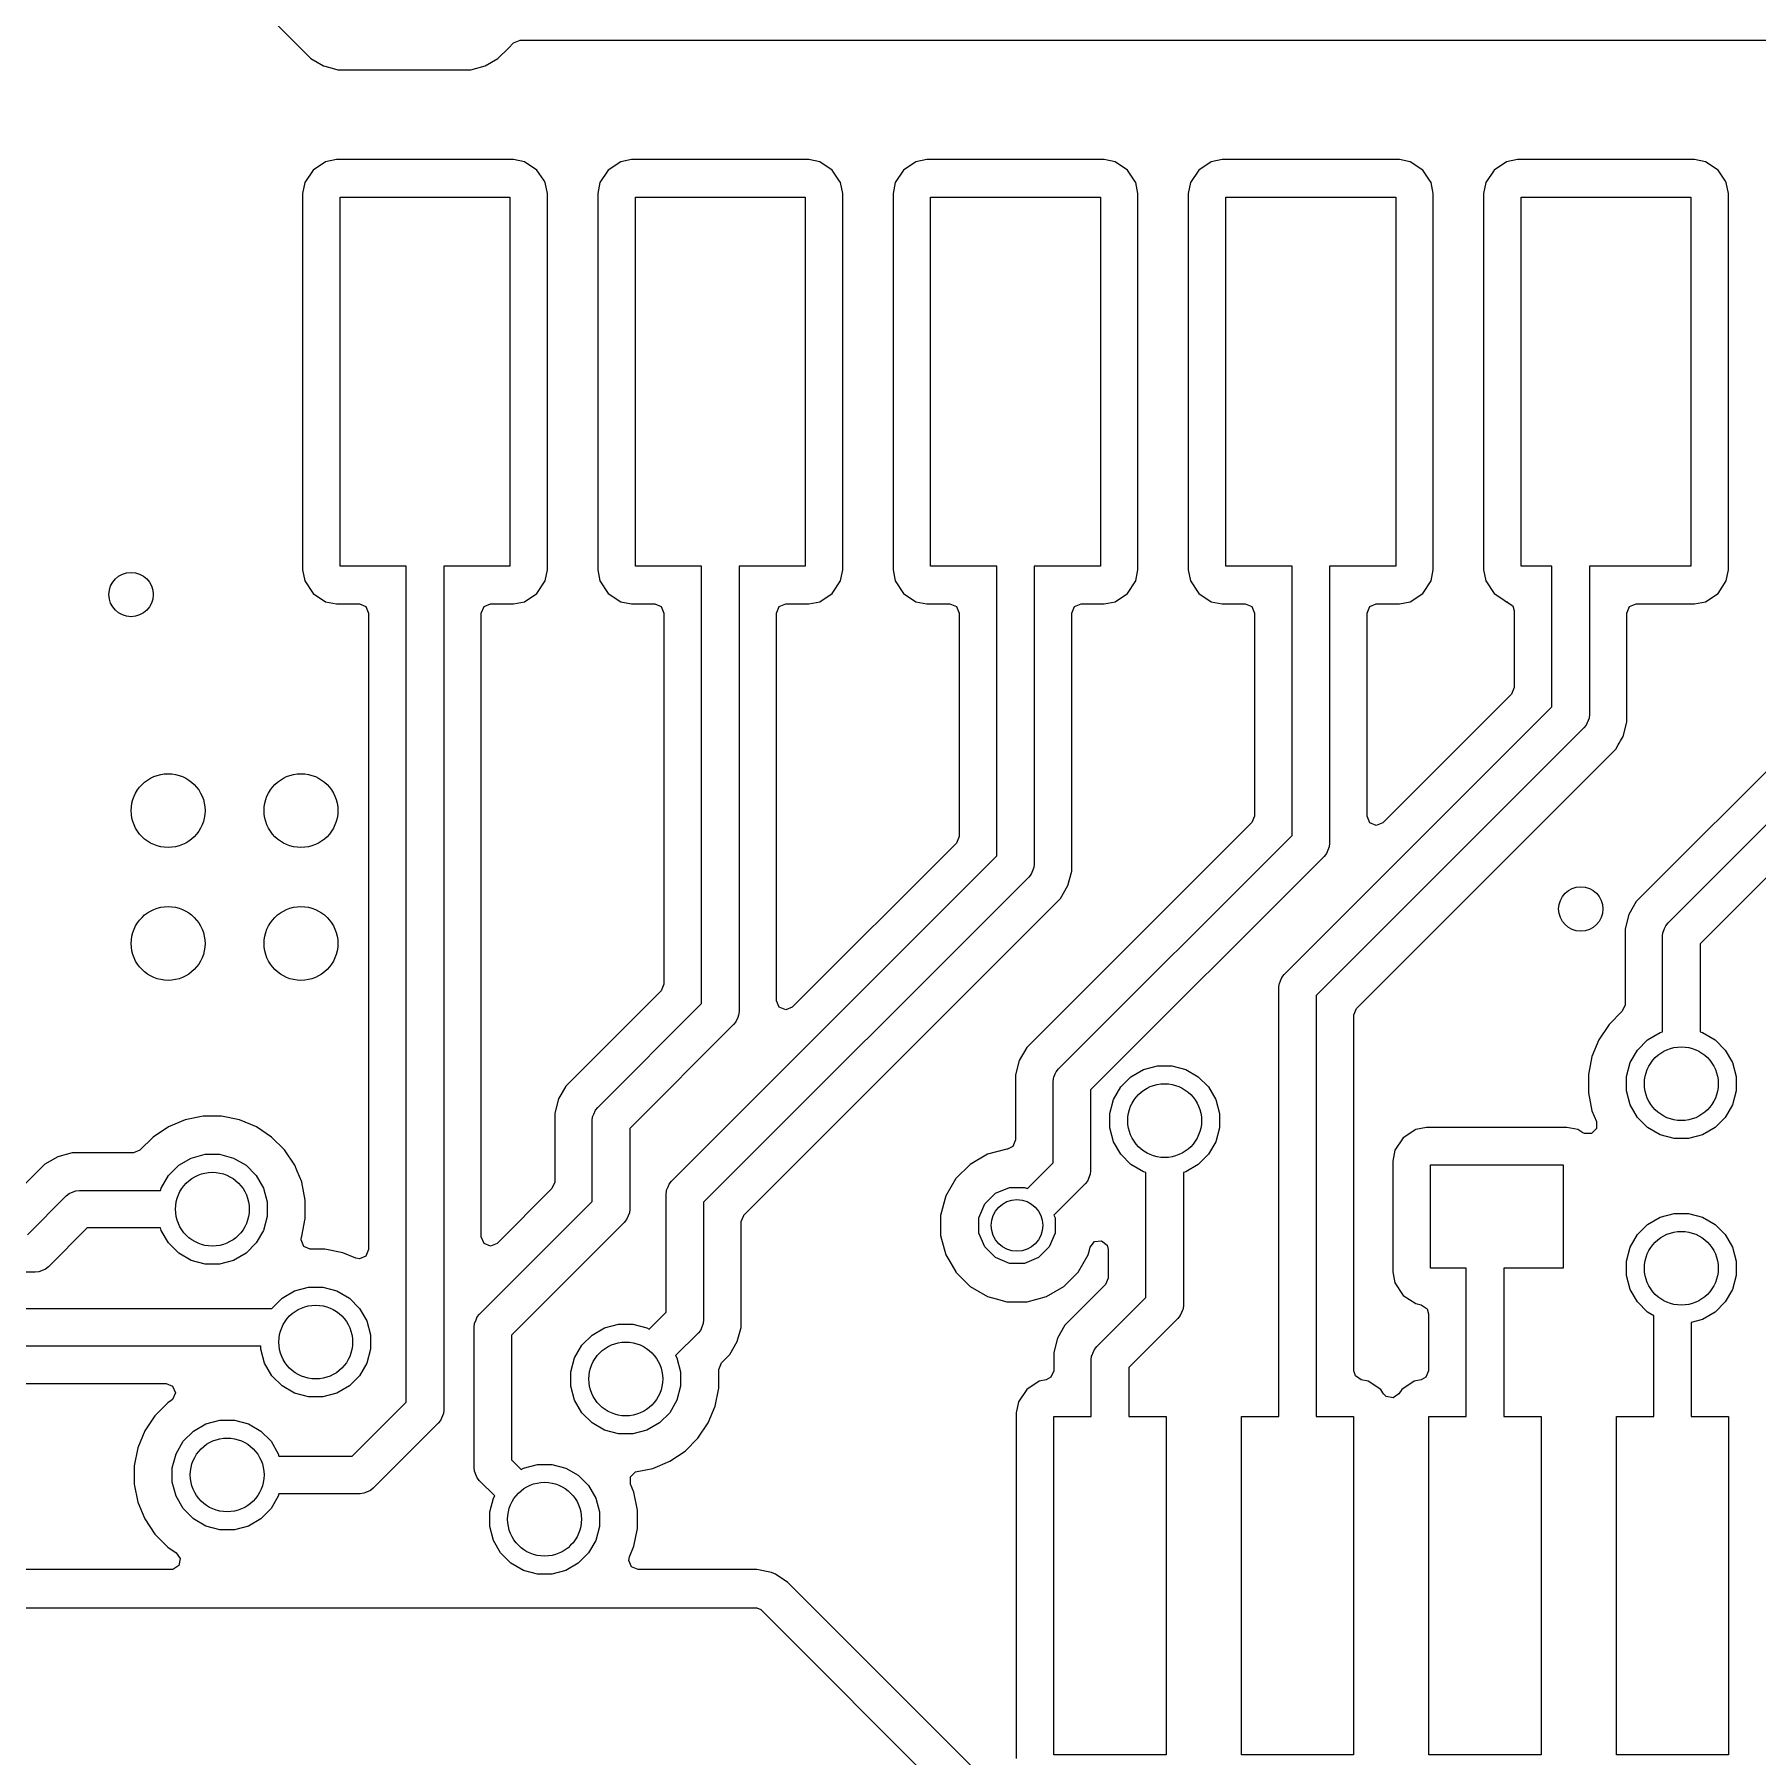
# Model space of a CAD drawing. Extents: x 97 to 200, y -158 to -52.
# Drawn here: x 123.85 to 135.52, y -125.71 to -114.05 of the extents above; entities that cross this region are included whole.
import ezdxf

# ---------------------------------------------------------------- set-up
doc = ezdxf.new("R2010")
doc.units = 0
doc.layers.add('BLACK', color=7, linetype='CONTINUOUS')

msp = doc.modelspace()

# ---------------------------------------------------------------- linework, layer by layer
at = {"layer": 'BLACK', "linetype": 'CONTINUOUS'}
for p, q in [((125.457575, -113.949598), (125.716847, -114.208871)), ((126.985347, -114.208876), (127.056376, -114.137847)), ((127.056376, -114.137847), (127.090817, -114.103406)), ((127.090817, -114.103406), (127.135011, -114.0851)), ((127.135011, -114.0851), (147.501324, -114.0851)), ((125.716847, -114.208871), (125.716851, -114.208874)), ((125.716851, -114.208874), (125.716853, -114.208876)), ((125.716853, -114.208876), (125.803847, -114.259102)), ((125.803847, -114.259102), (125.846626, -114.270564)), ((126.801325, -114.2851), (126.898354, -114.259101)), ((126.898354, -114.259101), (126.985347, -114.208876)), ((125.846626, -114.270564), (125.90087, -114.2851)), ((125.90087, -114.2851), (125.900872, -114.2851)), ((125.900872, -114.2851), (125.900875, -114.285101)), ((125.900875, -114.285101), (125.900877, -114.285101)), ((125.900877, -114.285101), (126.00515, -114.285101)), ((126.00515, -114.285101), (126.005166, -114.2851)), ((126.005166, -114.2851), (126.801324, -114.2851)), ((126.801324, -114.2851), (126.801325, -114.2851)), ((125.816796, -114.908867), (125.732615, -114.965115)), ((125.8168, -114.908865), (125.816796, -114.908867)), ((125.891031, -114.894101), (125.8168, -114.908865)), ((125.891035, -114.8941), (125.891031, -114.894101)), ((127.091167, -114.8941), (125.891035, -114.8941)), ((127.1654, -114.908865), (127.091167, -114.8941)), ((127.165402, -114.908866), (127.1654, -114.908865)), ((127.249584, -114.965115), (127.165402, -114.908866)), ((127.816796, -114.908867), (127.732615, -114.965115)), ((127.8168, -114.908865), (127.816796, -114.908867)), ((127.891031, -114.894101), (127.8168, -114.908865)), ((127.891035, -114.8941), (127.891031, -114.894101)), ((129.091167, -114.8941), (127.891035, -114.8941)), ((129.1654, -114.908865), (129.091167, -114.8941)), ((129.165402, -114.908866), (129.1654, -114.908865)), ((129.249584, -114.965115), (129.165402, -114.908866)), ((129.816796, -114.908867), (129.732615, -114.965115)), ((129.8168, -114.908865), (129.816796, -114.908867)), ((129.891031, -114.894101), (129.8168, -114.908865)), ((129.891035, -114.8941), (129.891031, -114.894101)), ((131.091167, -114.8941), (129.891035, -114.8941)), ((131.1654, -114.908865), (131.091167, -114.8941)), ((131.165402, -114.908866), (131.1654, -114.908865)), ((131.249584, -114.965115), (131.165402, -114.908866)), ((131.816796, -114.908867), (131.732615, -114.965115)), ((131.8168, -114.908865), (131.816796, -114.908867)), ((131.891031, -114.894101), (131.8168, -114.908865)), ((131.891035, -114.8941), (131.891031, -114.894101)), ((133.091167, -114.8941), (131.891035, -114.8941)), ((133.1654, -114.908865), (133.091167, -114.8941)), ((133.165402, -114.908866), (133.1654, -114.908865)), ((133.249584, -114.965115), (133.165402, -114.908866)), ((133.816796, -114.908867), (133.732615, -114.965115)), ((133.8168, -114.908865), (133.816796, -114.908867)), ((133.891031, -114.894101), (133.8168, -114.908865)), ((133.891035, -114.8941), (133.891031, -114.894101)), ((135.091167, -114.8941), (133.891035, -114.8941)), ((135.1654, -114.908865), (135.091167, -114.8941)), ((135.165402, -114.908866), (135.1654, -114.908865)), ((135.249584, -114.965115), (135.165402, -114.908866)), ((125.676365, -115.049299), (125.6616, -115.123532)), ((125.676366, -115.049297), (125.676365, -115.049299)), ((125.732615, -114.965115), (125.676366, -115.049297)), ((127.29501, -115.0331), (127.249584, -114.965115)), ((127.305834, -115.049299), (127.29501, -115.0331)), ((127.320599, -115.123534), (127.305834, -115.049299)), ((127.676365, -115.049299), (127.6616, -115.123532)), ((127.676366, -115.049297), (127.676365, -115.049299)), ((127.732615, -114.965115), (127.676366, -115.049297)), ((129.29501, -115.0331), (129.249584, -114.965115)), ((129.305834, -115.049299), (129.29501, -115.0331)), ((129.320599, -115.123534), (129.305834, -115.049299)), ((129.676365, -115.049299), (129.6616, -115.123532)), ((129.676366, -115.049297), (129.676365, -115.049299)), ((129.732615, -114.965115), (129.676366, -115.049297)), ((131.29501, -115.0331), (131.249584, -114.965115)), ((131.305834, -115.049299), (131.29501, -115.0331)), ((131.320599, -115.123534), (131.305834, -115.049299)), ((131.676365, -115.049299), (131.6616, -115.123532)), ((131.676366, -115.049297), (131.676365, -115.049299)), ((131.732615, -114.965115), (131.676366, -115.049297)), ((133.29501, -115.0331), (133.249584, -114.965115)), ((133.305834, -115.049299), (133.29501, -115.0331)), ((133.320599, -115.123534), (133.305834, -115.049299)), ((133.676365, -115.049299), (133.6616, -115.123532)), ((133.676366, -115.049297), (133.676365, -115.049299)), ((133.732615, -114.965115), (133.676366, -115.049297)), ((135.29501, -115.0331), (135.249584, -114.965115)), ((135.305834, -115.049299), (135.29501, -115.0331)), ((135.320599, -115.123534), (135.305834, -115.049299)), ((125.6616, -115.123532), (125.6616, -117.673664)), ((125.9161, -117.6486), (125.9161, -115.1486)), ((125.9161, -115.1486), (127.0661, -115.1486)), ((127.0661, -115.1486), (127.0661, -117.6486)), ((127.3206, -117.673667), (127.320599, -115.123534)), ((127.6616, -115.123532), (127.6616, -117.673664)), ((127.9161, -117.6486), (127.9161, -115.1486)), ((127.9161, -115.1486), (129.0661, -115.1486)), ((129.0661, -115.1486), (129.0661, -117.6486)), ((129.3206, -117.673667), (129.320599, -115.123534)), ((129.6616, -115.123532), (129.6616, -117.673664)), ((129.9161, -117.6486), (129.9161, -115.1486)), ((129.9161, -115.1486), (131.0661, -115.1486)), ((131.0661, -115.1486), (131.0661, -117.6486)), ((131.3206, -117.673667), (131.320599, -115.123534)), ((131.6616, -115.123532), (131.6616, -117.673664)), ((131.9161, -117.6486), (131.9161, -115.1486)), ((131.9161, -115.1486), (133.0661, -115.1486)), ((133.0661, -115.1486), (133.0661, -117.6486)), ((133.3206, -117.673667), (133.320599, -115.123534)), ((133.6616, -115.123532), (133.6616, -117.673664)), ((133.9161, -117.6486), (133.9161, -115.1486)), ((133.9161, -115.1486), (135.0661, -115.1486)), ((135.0661, -115.1486), (135.0661, -117.6486)), ((135.3206, -117.673667), (135.320599, -115.123534)), ((125.6616, -117.673664), (125.661601, -117.673667)), ((125.661601, -117.673667), (125.676365, -117.747899)), ((125.676365, -117.747899), (125.676367, -117.747903)), ((125.676367, -117.747903), (125.732615, -117.832084)), ((126.3641, -117.6486), (125.9161, -117.6486)), ((126.3641, -123.310994), (126.3641, -117.6486)), ((127.0661, -117.6486), (126.6181, -117.6486)), ((126.6181, -117.6486), (126.6181, -123.3636)), ((127.249584, -117.832084), (127.305834, -117.747901)), ((127.305834, -117.747901), (127.3206, -117.673667)), ((127.6616, -117.673664), (127.661601, -117.673667)), ((127.661601, -117.673667), (127.676365, -117.747899)), ((127.676365, -117.747899), (127.676367, -117.747903)), ((127.676367, -117.747903), (127.732615, -117.832084)), ((128.3641, -117.6486), (127.9161, -117.6486)), ((128.3641, -120.610994), (128.3641, -117.6486)), ((129.0661, -117.6486), (128.6181, -117.6486)), ((128.6181, -117.6486), (128.6181, -120.6636)), ((129.249584, -117.832084), (129.305834, -117.747901)), ((129.305834, -117.747901), (129.3206, -117.673667)), ((129.6616, -117.673664), (129.661601, -117.673667)), ((129.661601, -117.673667), (129.676365, -117.747899)), ((129.676365, -117.747899), (129.676367, -117.747903)), ((129.676367, -117.747903), (129.732615, -117.832084)), ((130.3641, -117.6486), (129.9161, -117.6486)), ((130.3641, -119.610994), (130.3641, -117.6486)), ((131.0661, -117.6486), (130.6181, -117.6486)), ((130.6181, -117.6486), (130.6181, -119.6636)), ((131.249584, -117.832084), (131.305834, -117.747901)), ((131.305834, -117.747901), (131.3206, -117.673667)), ((131.6616, -117.673664), (131.661601, -117.673667)), ((131.661601, -117.673667), (131.676365, -117.747899)), ((131.676365, -117.747899), (131.676367, -117.747903)), ((131.676367, -117.747903), (131.732615, -117.832084)), ((132.3641, -117.6486), (131.9161, -117.6486)), ((132.3641, -119.471451), (132.3641, -117.6486)), ((133.0661, -117.6486), (132.6181, -117.6486)), ((132.6181, -117.6486), (132.6181, -119.524057)), ((133.249584, -117.832084), (133.305834, -117.747901)), ((133.305834, -117.747901), (133.3206, -117.673667)), ((133.6616, -117.673664), (133.661601, -117.673667)), ((133.661601, -117.673667), (133.676365, -117.747899)), ((133.676365, -117.747899), (133.676367, -117.747903)), ((133.676367, -117.747903), (133.732615, -117.832084)), ((134.1241, -117.6486), (133.9161, -117.6486)), ((134.1241, -118.600994), (134.1241, -117.6486)), ((135.0661, -117.6486), (134.3781, -117.6486)), ((134.3781, -117.6486), (134.3781, -118.6536)), ((135.249584, -117.832084), (135.305834, -117.747901)), ((135.305834, -117.747901), (135.3206, -117.673667)), ((125.732615, -117.832084), (125.816797, -117.888333)), ((127.165401, -117.888334), (127.249584, -117.832084)), ((127.732615, -117.832084), (127.816797, -117.888333)), ((129.165401, -117.888334), (129.249584, -117.832084)), ((129.732615, -117.832084), (129.816797, -117.888333)), ((131.165401, -117.888334), (131.249584, -117.832084)), ((131.732615, -117.832084), (131.816797, -117.888333)), ((133.165401, -117.888334), (133.249584, -117.832084)), ((133.732615, -117.832084), (133.784287, -117.86661)), ((133.784287, -117.86661), (133.816799, -117.888334)), ((135.165401, -117.888334), (135.249584, -117.832084)), ((125.816797, -117.888333), (125.816799, -117.888334)), ((125.816799, -117.888334), (125.891033, -117.9031)), ((125.891033, -117.9031), (126.0471, -117.903099)), ((126.0471, -117.903099), (126.091294, -117.921405)), ((126.091294, -117.921405), (126.1096, -117.965599)), ((126.1096, -117.965599), (126.1096, -122.277191)), ((126.8726, -117.965599), (126.890906, -117.921405)), ((126.8726, -122.191689), (126.8726, -117.965599)), ((126.890906, -117.921405), (126.9351, -117.903099)), ((126.9351, -117.903099), (127.091165, -117.903099)), ((127.091165, -117.903099), (127.091166, -117.903099)), ((127.091166, -117.903099), (127.165401, -117.888334)), ((127.816797, -117.888333), (127.816799, -117.888334)), ((127.816799, -117.888334), (127.891033, -117.9031)), ((127.891033, -117.9031), (128.0471, -117.903099)), ((128.0471, -117.903099), (128.091294, -117.921405)), ((128.091294, -117.921405), (128.1096, -117.965599)), ((128.1096, -117.965599), (128.1096, -120.479689)), ((128.8726, -117.965599), (128.890906, -117.921405)), ((128.8726, -120.591688), (128.8726, -117.965599)), ((128.890906, -117.921405), (128.9351, -117.903099)), ((128.9351, -117.903099), (129.091165, -117.903099)), ((129.091165, -117.903099), (129.091166, -117.903099)), ((129.091166, -117.903099), (129.165401, -117.888334)), ((129.816797, -117.888333), (129.816799, -117.888334)), ((129.816799, -117.888334), (129.891033, -117.9031)), ((129.891033, -117.9031), (130.0471, -117.903099)), ((130.0471, -117.903099), (130.091294, -117.921405)), ((130.091294, -117.921405), (130.1096, -117.965599)), ((130.1096, -117.965599), (130.1096, -119.479688)), ((130.8726, -117.965599), (130.890906, -117.921405)), ((130.8726, -119.713825), (130.8726, -117.965599)), ((130.890906, -117.921405), (130.9351, -117.903099)), ((130.9351, -117.903099), (131.091165, -117.903099)), ((131.091165, -117.903099), (131.091166, -117.903099)), ((131.091166, -117.903099), (131.165401, -117.888334)), ((131.816797, -117.888333), (131.816799, -117.888334)), ((131.816799, -117.888334), (131.891033, -117.9031)), ((131.891033, -117.9031), (132.0471, -117.903099)), ((132.0471, -117.903099), (132.091294, -117.921405)), ((132.091294, -117.921405), (132.1096, -117.965599)), ((132.1096, -117.965599), (132.1096, -119.340146)), ((132.8726, -117.965599), (132.890906, -117.921405)), ((132.8726, -119.341689), (132.8726, -117.965599)), ((132.890906, -117.921405), (132.9351, -117.903099)), ((132.9351, -117.903099), (133.091165, -117.903099)), ((133.091165, -117.903099), (133.091166, -117.903099)), ((133.091166, -117.903099), (133.165401, -117.888334)), ((133.816799, -117.888334), (133.819288, -117.888829)), ((133.819288, -117.888829), (133.821398, -117.890238)), ((133.821398, -117.890238), (133.822484, -117.890688)), ((133.822484, -117.890688), (133.822394, -117.890903)), ((133.822394, -117.890903), (133.859063, -117.915399)), ((133.859063, -117.915399), (133.8696, -117.950128)), ((133.8696, -117.950128), (133.8696, -118.469689)), ((134.6326, -117.965599), (134.650906, -117.921405)), ((134.6326, -118.703825), (134.6326, -117.965599)), ((134.650906, -117.921405), (134.6951, -117.903099)), ((134.6951, -117.903099), (135.091165, -117.903099)), ((135.091165, -117.903099), (135.091166, -117.903099)), ((135.091166, -117.903099), (135.165401, -117.888334)), ((133.851294, -118.513883), (132.979294, -119.385883)), ((133.8696, -118.469689), (133.851294, -118.513883)), ((132.311297, -120.413797), (134.1241, -118.600994)), ((134.37566, -118.678376), (134.356697, -118.724157)), ((134.3781, -118.6536), (134.37566, -118.678376)), ((134.340902, -118.743403), (132.5281, -120.556205)), ((134.356696, -118.724158), (134.340902, -118.743403)), ((134.356697, -118.724157), (134.356696, -118.724158)), ((134.588799, -118.831688), (134.606601, -118.800854)), ((134.606601, -118.800854), (134.6326, -118.703825)), ((135.851294, -118.763883), (134.695825, -119.919351)), ((133.674872, -119.769351), (134.556376, -118.887847)), ((134.556376, -118.887847), (134.573617, -118.857984)), ((134.573617, -118.857984), (134.579928, -118.847054)), ((134.579928, -118.847054), (134.588799, -118.831688)), ((134.911297, -120.063797), (136.1241, -118.850994)), ((136.340903, -118.993403), (135.1281, -120.206206)), ((132.091294, -119.38434), (130.566825, -120.908808)), ((132.1096, -119.340146), (132.091294, -119.38434)), ((132.890906, -119.385883), (132.8726, -119.341689)), ((132.9351, -119.404189), (132.890906, -119.385883)), ((132.979294, -119.385883), (132.9351, -119.404189)), ((130.1096, -119.479688), (130.091294, -119.523882)), ((130.782297, -121.053254), (132.3641, -119.471451)), ((128.161297, -121.813797), (130.3641, -119.610994)), ((130.091294, -119.523882), (128.979294, -120.635882)), ((132.580903, -119.613859), (130.9991, -121.195662)), ((132.596697, -119.594615), (132.580903, -119.613859)), ((132.61566, -119.548834), (132.596697, -119.594615)), ((132.6181, -119.524057), (132.61566, -119.548833)), ((132.61566, -119.548833), (132.61566, -119.548834)), ((130.596696, -119.734158), (130.580902, -119.753403)), ((130.596697, -119.734157), (130.596696, -119.734158)), ((130.61566, -119.688376), (130.596697, -119.734157)), ((130.6181, -119.6636), (130.61566, -119.688376)), ((130.846601, -119.810854), (130.8726, -119.713825)), ((130.580902, -119.753403), (128.3781, -121.956205)), ((130.796376, -119.897847), (130.846601, -119.810854)), ((132.800906, -120.643317), (133.674872, -119.769351)), ((128.650905, -122.043316), (130.7202, -119.97402)), ((130.7202, -119.97402), (130.720205, -119.974017)), ((130.720205, -119.974017), (130.725345, -119.968876)), ((130.725345, -119.968876), (130.725347, -119.968876)), ((130.725347, -119.968876), (130.796376, -119.897847)), ((134.695825, -119.919351), (134.645598, -120.006346)), ((134.645598, -120.006348), (134.6196, -120.10337)), ((134.645598, -120.006346), (134.645598, -120.006348)), ((134.887174, -120.103151), (134.895503, -120.083043)), ((134.895503, -120.083043), (134.895504, -120.083042)), ((134.895504, -120.083042), (134.911297, -120.063797)), ((134.6196, -120.10337), (134.6196, -120.618964)), ((134.8741, -120.1536), (134.87654, -120.128824)), ((134.8741, -120.802722), (134.8741, -120.1536)), ((134.87654, -120.128824), (134.87736, -120.126845)), ((134.87736, -120.126845), (134.887174, -120.103151)), ((135.1281, -120.206206), (135.1281, -120.802722)), ((132.28552, -120.457145), (132.295503, -120.433043)), ((132.295503, -120.433043), (132.295504, -120.433042)), ((132.295504, -120.433042), (132.311297, -120.413797)), ((128.091294, -120.523883), (127.445825, -121.169351)), ((128.1096, -120.479689), (128.091294, -120.523883)), ((132.2741, -120.5036), (132.27654, -120.478824)), ((132.2741, -123.4086), (132.2741, -120.5036)), ((132.27654, -120.478824), (132.278473, -120.474158)), ((132.278473, -120.474158), (132.28552, -120.457145)), ((132.5281, -120.556205), (132.5281, -123.4086)), ((127.661297, -121.313797), (128.3641, -120.610994)), ((128.6181, -120.6636), (128.61566, -120.688376)), ((128.890906, -120.635882), (128.8726, -120.591688)), ((128.9351, -120.654188), (128.890906, -120.635882)), ((128.979294, -120.635882), (128.9351, -120.654188)), ((132.7826, -120.687511), (132.800906, -120.643317)), ((134.601294, -120.663158), (134.512136, -120.752315)), ((134.6196, -120.618964), (134.601294, -120.663158)), ((128.580903, -120.753403), (127.8781, -121.456206)), ((128.596696, -120.734158), (128.580903, -120.753403)), ((128.596697, -120.734157), (128.596696, -120.734158)), ((128.609123, -120.704158), (128.596697, -120.734157)), ((128.61566, -120.688377), (128.609123, -120.704158)), ((128.61566, -120.688376), (128.61566, -120.688377)), ((132.7826, -123.098119), (132.7826, -120.687511)), ((134.512134, -120.752317), (134.443245, -120.855417)), ((134.512136, -120.752315), (134.512134, -120.752317)), ((130.566825, -120.908808), (130.516598, -120.995803)), ((134.443244, -120.855419), (134.395793, -120.969974)), ((134.443245, -120.855417), (134.443244, -120.855419)), ((134.703592, -120.925314), (134.772814, -120.856092)), ((134.772814, -120.856092), (134.857594, -120.807145)), ((134.857594, -120.807145), (134.8741, -120.802722)), ((135.1281, -120.802722), (135.144606, -120.807145)), ((135.144606, -120.807145), (135.229386, -120.856092)), ((135.229386, -120.856092), (135.298608, -120.925314)), ((130.516598, -120.995805), (130.4906, -121.092827)), ((130.516598, -120.995803), (130.516598, -120.995805)), ((131.357594, -121.057145), (131.452153, -121.031808)), ((131.452153, -121.031808), (131.550047, -121.031808)), ((131.550047, -121.031808), (131.644606, -121.057145)), ((134.395791, -120.969981), (134.3716, -121.091599)), ((134.395793, -120.969974), (134.395791, -120.969981)), ((134.629308, -121.104653), (134.654645, -121.010094)), ((134.654645, -121.010094), (134.703592, -120.925314)), ((135.298608, -120.925314), (135.347555, -121.010094)), ((135.347555, -121.010094), (135.372892, -121.104653)), ((130.4906, -121.092827), (130.4906, -121.53421)), ((130.7451, -121.143057), (130.74754, -121.118281)), ((130.7451, -121.689994), (130.7451, -121.143057)), ((130.74754, -121.118281), (130.751303, -121.109197)), ((130.751303, -121.109197), (130.760287, -121.087507)), ((130.760287, -121.087507), (130.766503, -121.0725)), ((130.766503, -121.0725), (130.766504, -121.072499)), ((130.766504, -121.072499), (130.782297, -121.053254)), ((131.203592, -121.175314), (131.272814, -121.106092)), ((131.272814, -121.106092), (131.357594, -121.057145)), ((131.644606, -121.057145), (131.729386, -121.106092)), ((131.729386, -121.106092), (131.798608, -121.175314)), ((134.3716, -121.091599), (134.3716, -121.2156)), ((134.629308, -121.202547), (134.629308, -121.104653)), ((135.372892, -121.104653), (135.372892, -121.202547)), ((127.395598, -121.256348), (127.3696, -121.35337)), ((127.445825, -121.169351), (127.395598, -121.256346)), ((127.395598, -121.256346), (127.395598, -121.256348)), ((130.9991, -121.195662), (130.9991, -121.7426)), ((131.129308, -121.354653), (131.154645, -121.260094)), ((131.154645, -121.260094), (131.203592, -121.175314)), ((131.798608, -121.175314), (131.847555, -121.260094)), ((131.847555, -121.260094), (131.872892, -121.354653)), ((134.3716, -121.2156), (134.395791, -121.337218)), ((134.654645, -121.297106), (134.629308, -121.202547)), ((135.372892, -121.202547), (135.347555, -121.297106)), ((124.9891, -121.3741), (124.867481, -121.398291)), ((125.1131, -121.3741), (124.9891, -121.3741)), ((125.234718, -121.398291), (125.1131, -121.3741)), ((127.3696, -121.35337), (127.3696, -121.819689)), ((127.6241, -121.4036), (127.62654, -121.378824)), ((127.62654, -121.378824), (127.62666, -121.378535)), ((127.62666, -121.378535), (127.634395, -121.35986)), ((127.634395, -121.35986), (127.645503, -121.333043)), ((127.645503, -121.333043), (127.645504, -121.333042)), ((127.645504, -121.333042), (127.661297, -121.313797)), ((131.129308, -121.452547), (131.129308, -121.354653)), ((131.872892, -121.354653), (131.872892, -121.452547)), ((134.395791, -121.337218), (134.395793, -121.337226)), ((134.395793, -121.337226), (134.425983, -121.410109)), ((134.703592, -121.381886), (134.654645, -121.297106)), ((134.772814, -121.451108), (134.703592, -121.381886)), ((135.298608, -121.381886), (135.229386, -121.451108)), ((135.347555, -121.297106), (135.298608, -121.381886)), ((124.752917, -121.445745), (124.649817, -121.514634)), ((124.752919, -121.445744), (124.752917, -121.445745)), ((124.867474, -121.398293), (124.752919, -121.445744)), ((124.867481, -121.398291), (124.867474, -121.398293)), ((125.234725, -121.398293), (125.234718, -121.398291)), ((125.34928, -121.445744), (125.234725, -121.398293)), ((125.349282, -121.445745), (125.34928, -121.445744)), ((125.452382, -121.514634), (125.349282, -121.445745)), ((127.6241, -121.950994), (127.6241, -121.4036)), ((127.8781, -121.456206), (127.8781, -122.0036)), ((131.154645, -121.547106), (131.129308, -121.452547)), ((131.872892, -121.452547), (131.847555, -121.547106)), ((133.201796, -121.463867), (133.117615, -121.520115)), ((133.2018, -121.463865), (133.201796, -121.463867)), ((133.276031, -121.449101), (133.2018, -121.463865)), ((133.276035, -121.4491), (133.276031, -121.449101)), ((134.226167, -121.4491), (133.276035, -121.4491)), ((134.3004, -121.463865), (134.226167, -121.4491)), ((134.300402, -121.463866), (134.3004, -121.463865)), ((134.333518, -121.485994), (134.300402, -121.463866)), ((134.344324, -121.49177), (134.333518, -121.485994)), ((134.392159, -121.491769), (134.344324, -121.49177)), ((134.425984, -121.457944), (134.392159, -121.491769)), ((134.425983, -121.410109), (134.425984, -121.457944)), ((134.857594, -121.500055), (134.772814, -121.451108)), ((135.229386, -121.451108), (135.144606, -121.500055)), ((124.560658, -121.603794), (124.516464, -121.6221)), ((124.649815, -121.514636), (124.560658, -121.603794)), ((124.649817, -121.514634), (124.649815, -121.514636)), ((125.452383, -121.514635), (125.452382, -121.514634)), ((125.540065, -121.602317), (125.452383, -121.514635)), ((125.608956, -121.70542), (125.540065, -121.602317)), ((130.433037, -121.596599), (130.301548, -121.631832)), ((130.436259, -121.596175), (130.433037, -121.596599)), ((130.472294, -121.578404), (130.436259, -121.596175)), ((130.4906, -121.53421), (130.472294, -121.578404)), ((131.203592, -121.631886), (131.154645, -121.547106)), ((131.847555, -121.547106), (131.798608, -121.631886)), ((133.061365, -121.604299), (133.0466, -121.678532)), ((133.061366, -121.604297), (133.061365, -121.604299)), ((133.117615, -121.520115), (133.061366, -121.604297)), ((134.952153, -121.525392), (134.857594, -121.500055)), ((135.050047, -121.525392), (134.952153, -121.525392)), ((135.144606, -121.500055), (135.050047, -121.525392)), ((123.916852, -121.698324), (123.711383, -121.903794)), ((123.951131, -121.678534), (123.916852, -121.698324)), ((124.003846, -121.648098), (123.951131, -121.678534)), ((124.003848, -121.648098), (124.003846, -121.648098)), ((124.10087, -121.6221), (124.003848, -121.648098)), ((124.516464, -121.6221), (124.10087, -121.6221)), ((124.753592, -121.775314), (124.822814, -121.706092)), ((124.822814, -121.706092), (124.907594, -121.657145)), ((124.907594, -121.657145), (125.002153, -121.631808)), ((125.002153, -121.631808), (125.100047, -121.631808)), ((125.100047, -121.631808), (125.194606, -121.657145)), ((125.194606, -121.657145), (125.279386, -121.706092)), ((125.279386, -121.706092), (125.348608, -121.775314)), ((125.625627, -121.745668), (125.608956, -121.70542)), ((130.183649, -121.699901), (130.087401, -121.796149)), ((130.183653, -121.699898), (130.183649, -121.699901)), ((130.301546, -121.631832), (130.183653, -121.699898)), ((130.301548, -121.631832), (130.301546, -121.631832)), ((130.571147, -121.863946), (130.7451, -121.689994)), ((131.272814, -121.701108), (131.203592, -121.631886)), ((131.357594, -121.750055), (131.272814, -121.701108)), ((131.729386, -121.701108), (131.644606, -121.750055)), ((131.798608, -121.631886), (131.729386, -121.701108)), ((133.0466, -121.678532), (133.0466, -122.428664)), ((133.3011, -122.4036), (133.3011, -121.7036)), ((133.3011, -121.7036), (134.2011, -121.7036)), ((134.2011, -121.7036), (134.2011, -122.4036)), ((124.704645, -121.860094), (124.753592, -121.775314)), ((125.348608, -121.775314), (125.397555, -121.860094)), ((125.65589, -121.81873), (125.625627, -121.745668)), ((125.656409, -121.819982), (125.65589, -121.81873)), ((125.6806, -121.9416), (125.656409, -121.819982)), ((127.3696, -121.819689), (127.351294, -121.863883)), ((128.137237, -121.853), (128.145503, -121.833043)), ((128.145503, -121.833043), (128.145504, -121.833042)), ((128.145504, -121.833042), (128.161297, -121.813797)), ((130.087398, -121.796153), (130.019332, -121.914046)), ((130.087401, -121.796149), (130.087398, -121.796153)), ((130.961902, -121.832403), (130.750753, -122.043552)), ((130.977696, -121.813158), (130.961902, -121.832403)), ((130.977697, -121.813157), (130.977696, -121.813158)), ((130.99666, -121.767376), (130.977697, -121.813157)), ((130.9991, -121.7426), (130.99666, -121.767376)), ((131.3741, -121.754477), (131.357594, -121.750055)), ((131.3741, -122.600994), (131.3741, -121.754477)), ((131.644606, -121.750055), (131.6281, -121.754477)), ((131.6281, -121.754477), (131.6281, -122.6536)), ((123.798494, -122.1766), (124.061297, -121.913797)), ((124.061297, -121.913797), (124.080542, -121.898004)), ((124.080542, -121.898004), (124.080543, -121.898003)), ((124.080543, -121.898003), (124.10736, -121.886895)), ((124.10736, -121.886895), (124.126323, -121.87904)), ((124.126323, -121.87904), (124.126324, -121.87904)), ((124.126324, -121.87904), (124.1511, -121.8766)), ((124.1511, -121.8766), (124.700222, -121.8766)), ((124.700222, -121.8766), (124.704645, -121.860094)), ((125.397555, -121.860094), (125.422892, -121.954653)), ((125.422892, -121.954653), (125.422892, -122.052547)), ((125.6806, -122.0656), (125.6806, -121.9416)), ((126.861297, -122.713797), (127.6241, -121.950994)), ((127.351294, -121.863883), (126.979294, -122.235883)), ((128.1241, -121.9036), (128.12654, -121.878824)), ((128.1241, -122.700994), (128.1241, -121.9036)), ((128.12654, -121.878824), (128.127962, -121.875392)), ((128.127962, -121.875392), (128.137237, -121.853)), ((128.3781, -121.956205), (128.3781, -122.7536)), ((130.019332, -121.914048), (129.9841, -122.045531)), ((130.019332, -121.914046), (130.019332, -121.914048)), ((130.282839, -121.967763), (130.355263, -121.895339)), ((130.355263, -121.895339), (130.449889, -121.856144)), ((130.449889, -121.856144), (130.552311, -121.856144)), ((130.552311, -121.856144), (130.571147, -121.863946)), ((125.422892, -122.052547), (125.397555, -122.147106)), ((125.656409, -122.187218), (125.6806, -122.0656)), ((127.856697, -122.074158), (127.840903, -122.093402)), ((127.87566, -122.028377), (127.856697, -122.074158)), ((127.8781, -122.0036), (127.87566, -122.028376)), ((127.87566, -122.028376), (127.87566, -122.028377)), ((128.6326, -122.087509), (128.649988, -122.045531)), ((128.649988, -122.045531), (128.650905, -122.043316)), ((129.9841, -122.045531), (129.9841, -122.181668)), ((130.243644, -122.062389), (130.282839, -121.967763)), ((130.243644, -122.164811), (130.243644, -122.062389)), ((130.750753, -122.043552), (130.758556, -122.062389)), ((130.758556, -122.062389), (130.758556, -122.164811)), ((134.772814, -122.106092), (134.857594, -122.057145)), ((134.857594, -122.057145), (134.952153, -122.031808)), ((134.952153, -122.031808), (135.050047, -122.031808)), ((135.050047, -122.031808), (135.144606, -122.057145)), ((135.144606, -122.057145), (135.229386, -122.106092)), ((124.203706, -122.1306), (123.940903, -122.393403)), ((124.700222, -122.1306), (124.203706, -122.1306)), ((124.704645, -122.147106), (124.700222, -122.1306)), ((124.753592, -122.231886), (124.704645, -122.147106)), ((125.397555, -122.147106), (125.348608, -122.231886)), ((125.651459, -122.2116), (125.655713, -122.190209)), ((125.655519, -122.190151), (125.656116, -122.188181)), ((125.655713, -122.190209), (125.655519, -122.190151)), ((125.656116, -122.188181), (125.656215, -122.187687)), ((125.656215, -122.187687), (125.656408, -122.18722)), ((125.656408, -122.18722), (125.656409, -122.187218)), ((126.890906, -122.235883), (126.8726, -122.191689)), ((127.840903, -122.093402), (127.0781, -122.856205)), ((128.6326, -122.803825), (128.6326, -122.087509)), ((129.9841, -122.181668), (130.019332, -122.313151)), ((130.282839, -122.259437), (130.243644, -122.164811)), ((130.758556, -122.164811), (130.719361, -122.259437)), ((134.654645, -122.260094), (134.703592, -122.175314)), ((134.703592, -122.175314), (134.772814, -122.106092)), ((135.229386, -122.106092), (135.298608, -122.175314)), ((135.298608, -122.175314), (135.347555, -122.260094)), ((124.822814, -122.301108), (124.753592, -122.231886)), ((124.907594, -122.350055), (124.822814, -122.301108)), ((125.279386, -122.301108), (125.194606, -122.350055)), ((125.348608, -122.231886), (125.279386, -122.301108)), ((125.669765, -122.255794), (125.651459, -122.2116)), ((125.713959, -122.2741), (125.669765, -122.255794)), ((125.8131, -122.2741), (125.713959, -122.2741)), ((125.934718, -122.298291), (125.8131, -122.2741)), ((125.934726, -122.298293), (125.934718, -122.298291)), ((126.023182, -122.334933), (125.934726, -122.298293)), ((126.1096, -122.277191), (126.091294, -122.321385)), ((126.9351, -122.254189), (126.890906, -122.235883)), ((126.979294, -122.235883), (126.9351, -122.254189)), ((130.019332, -122.313151), (130.019332, -122.313153)), ((130.019332, -122.313153), (130.045282, -122.358099)), ((130.355263, -122.331861), (130.282839, -122.259437)), ((130.719361, -122.259437), (130.646937, -122.331861)), ((130.914803, -122.431045), (130.982867, -122.313154)), ((130.982867, -122.313154), (130.991236, -122.281921)), ((130.991236, -122.281921), (130.99673, -122.261418)), ((130.99673, -122.261418), (131.02585, -122.223467)), ((131.02585, -122.223467), (131.073276, -122.217224)), ((131.073276, -122.217224), (131.111227, -122.246344)), ((131.111227, -122.246344), (131.1196, -122.277594)), ((131.1196, -122.277594), (131.1196, -122.469689)), ((134.629308, -122.354653), (134.654645, -122.260094)), ((135.347555, -122.260094), (135.372892, -122.354653)), ((123.8511, -122.4306), (122.4511, -122.4306)), ((123.875876, -122.42816), (123.8511, -122.4306)), ((123.875877, -122.42816), (123.875876, -122.42816)), ((123.905747, -122.415787), (123.875877, -122.42816)), ((123.921657, -122.409197), (123.905747, -122.415787)), ((123.921658, -122.409196), (123.921657, -122.409197)), ((123.940903, -122.393403), (123.921658, -122.409196)), ((125.002153, -122.375392), (124.907594, -122.350055)), ((125.100047, -122.375392), (125.002153, -122.375392)), ((125.194606, -122.350055), (125.100047, -122.375392)), ((126.0471, -122.339691), (126.023182, -122.334933)), ((126.091294, -122.321385), (126.0471, -122.339691)), ((130.045282, -122.358099), (130.086023, -122.428666)), ((130.086023, -122.428666), (130.087398, -122.431046)), ((130.087398, -122.431046), (130.087401, -122.43105)), ((130.087401, -122.43105), (130.183649, -122.527298)), ((130.449889, -122.371056), (130.355263, -122.331861)), ((130.552311, -122.371056), (130.449889, -122.371056)), ((130.646937, -122.331861), (130.552311, -122.371056)), ((130.818545, -122.527303), (130.914803, -122.431045)), ((133.0466, -122.428664), (133.046601, -122.428668)), ((133.046601, -122.428668), (133.061365, -122.502899)), ((133.5441, -122.4036), (133.3011, -122.4036)), ((133.5441, -123.4086), (133.5441, -122.4036)), ((134.2011, -122.4036), (133.7981, -122.4036)), ((133.7981, -122.4036), (133.7981, -123.4086)), ((134.629308, -122.452547), (134.629308, -122.354653)), ((135.372892, -122.354653), (135.372892, -122.452547)), ((125.607594, -122.557145), (125.702153, -122.531808)), ((125.702153, -122.531808), (125.800047, -122.531808)), ((125.800047, -122.531808), (125.894606, -122.557145)), ((130.183649, -122.527298), (130.183653, -122.527301)), ((130.183653, -122.527301), (130.183655, -122.527303)), ((130.183655, -122.527303), (130.301546, -122.595367)), ((130.700654, -122.595367), (130.818545, -122.527303)), ((131.101294, -122.513883), (130.825825, -122.789351)), ((131.1196, -122.469689), (131.101294, -122.513883)), ((133.061365, -122.502899), (133.061367, -122.502903)), ((133.061367, -122.502903), (133.117615, -122.587084)), ((134.654645, -122.547106), (134.629308, -122.452547)), ((134.703592, -122.631886), (134.654645, -122.547106)), ((135.347555, -122.547106), (135.298608, -122.631886)), ((135.372892, -122.452547), (135.347555, -122.547106)), ((125.453592, -122.675314), (125.522814, -122.606092)), ((125.522814, -122.606092), (125.607594, -122.557145)), ((125.894606, -122.557145), (125.979386, -122.606092)), ((125.979386, -122.606092), (126.048608, -122.675314)), ((130.301546, -122.595367), (130.35909, -122.610786)), ((130.35909, -122.610786), (130.433031, -122.630599)), ((130.433031, -122.630599), (130.433033, -122.630599)), ((130.433033, -122.630599), (130.433036, -122.6306)), ((130.433036, -122.6306), (130.433038, -122.6306)), ((130.433038, -122.6306), (130.569162, -122.6306)), ((130.569162, -122.6306), (130.569164, -122.6306)), ((130.569164, -122.6306), (130.700654, -122.595367)), ((131.041297, -122.933797), (131.3741, -122.600994)), ((131.6281, -122.6536), (131.62566, -122.678376)), ((133.117615, -122.587084), (133.201797, -122.643333)), ((133.201797, -122.643333), (133.201799, -122.643334)), ((133.201799, -122.643334), (133.239293, -122.650792)), ((133.239293, -122.650792), (133.279066, -122.677366)), ((134.772814, -122.701108), (134.703592, -122.631886)), ((135.298608, -122.631886), (135.229386, -122.701108)), ((122.303705, -122.6766), (125.45285, -122.6766)), ((125.45285, -122.6766), (125.453592, -122.675314)), ((126.048608, -122.675314), (126.097555, -122.760094)), ((126.097555, -122.760094), (126.122892, -122.854653)), ((126.8241, -122.8036), (126.82654, -122.778824)), ((126.82654, -122.778824), (126.826726, -122.778376)), ((126.826726, -122.778376), (126.83749, -122.752389)), ((126.83749, -122.752389), (126.845503, -122.733043)), ((126.845503, -122.733043), (126.845504, -122.733042)), ((126.845504, -122.733042), (126.861297, -122.713797)), ((127.707594, -122.807145), (127.802153, -122.781808)), ((127.802153, -122.781808), (127.900047, -122.781808)), ((127.900047, -122.781808), (127.994606, -122.807145)), ((128.009405, -122.815689), (128.1241, -122.700994)), ((128.37566, -122.778376), (128.356697, -122.824157)), ((128.3781, -122.7536), (128.37566, -122.778376)), ((131.590903, -122.743403), (131.2581, -123.076206)), ((131.606696, -122.724158), (131.590903, -122.743403)), ((131.606697, -122.724157), (131.606696, -122.724158)), ((131.623578, -122.683403), (131.606697, -122.724157)), ((131.62566, -122.678377), (131.623578, -122.683403)), ((131.62566, -122.678376), (131.62566, -122.678377)), ((133.279066, -122.677366), (133.2896, -122.71209)), ((133.2896, -122.71209), (133.2896, -123.09812)), ((134.8141, -122.724944), (134.772814, -122.701108)), ((134.8141, -123.4086), (134.8141, -122.724944)), ((135.144606, -122.750055), (135.0681, -122.770554)), ((135.0681, -122.770554), (135.0681, -123.4086)), ((135.229386, -122.701108), (135.144606, -122.750055)), ((126.122892, -122.854653), (126.122892, -122.952547)), ((126.8241, -123.7536), (126.8241, -122.8036)), ((127.0781, -122.856205), (127.0781, -123.700994)), ((127.553592, -122.925314), (127.622814, -122.856092)), ((127.622814, -122.856092), (127.707594, -122.807145)), ((127.994606, -122.807145), (128.009405, -122.815689)), ((128.340902, -122.843403), (128.18901, -122.995294)), ((128.356696, -122.824158), (128.340902, -122.843403)), ((128.356697, -122.824157), (128.356696, -122.824158)), ((128.606601, -122.900854), (128.6326, -122.803825)), ((130.775598, -122.876348), (130.7496, -122.97337)), ((130.825825, -122.789351), (130.775598, -122.876346)), ((130.775598, -122.876346), (130.775598, -122.876348)), ((125.379308, -122.9306), (122.2511, -122.9306)), ((125.379308, -122.952547), (125.379308, -122.9306)), ((125.404645, -123.047106), (125.379308, -122.952547)), ((126.122892, -122.952547), (126.097555, -123.047106)), ((127.479308, -123.104653), (127.504645, -123.010094)), ((127.504645, -123.010094), (127.553592, -122.925314)), ((128.18901, -122.995294), (128.197555, -123.010094)), ((128.197555, -123.010094), (128.222892, -123.104653)), ((128.524948, -123.019275), (128.556376, -122.987847)), ((128.556376, -122.987847), (128.606601, -122.900854)), ((130.7496, -122.97337), (130.7496, -123.09812)), ((131.0041, -123.0236), (131.00654, -122.998824)), ((131.00654, -122.998824), (131.009219, -122.992357)), ((131.009219, -122.992357), (131.017083, -122.97337)), ((131.017083, -122.97337), (131.025503, -122.953043)), ((131.025503, -122.953043), (131.025504, -122.953042)), ((131.025504, -122.953042), (131.041297, -122.933797)), ((125.453592, -123.131886), (125.404645, -123.047106)), ((125.522814, -123.201108), (125.453592, -123.131886)), ((126.048608, -123.131886), (125.979386, -123.201108)), ((126.097555, -123.047106), (126.048608, -123.131886)), ((127.479308, -123.202547), (127.479308, -123.104653)), ((128.222892, -123.104653), (128.222892, -123.202547)), ((128.4806, -123.089511), (128.498906, -123.045317)), ((128.4806, -123.0916), (128.4806, -123.089511)), ((128.4806, -123.2156), (128.4806, -123.0916)), ((128.498906, -123.045317), (128.524948, -123.019275)), ((130.7496, -123.09812), (130.731294, -123.142314)), ((131.0041, -123.4086), (131.0041, -123.0236)), ((131.2581, -123.076206), (131.2581, -123.4086)), ((132.793133, -123.132841), (132.7826, -123.098119)), ((132.832906, -123.159418), (132.793133, -123.132841)), ((133.2896, -123.09812), (133.271294, -123.142314)), ((122.200875, -123.1851), (124.737645, -123.1851)), ((124.737645, -123.1851), (124.781839, -123.203406)), ((124.781839, -123.203406), (124.800145, -123.2476)), ((124.800145, -123.2476), (124.781839, -123.291794)), ((125.607594, -123.250055), (125.522814, -123.201108)), ((125.979386, -123.201108), (125.894606, -123.250055)), ((127.504645, -123.297106), (127.479308, -123.202547)), ((128.222892, -123.202547), (128.197555, -123.297106)), ((128.456409, -123.337218), (128.4806, -123.2156)), ((130.567615, -123.225115), (130.511366, -123.309297)), ((130.651796, -123.168867), (130.567615, -123.225115)), ((130.6518, -123.168865), (130.651796, -123.168867)), ((130.699293, -123.159419), (130.6518, -123.168865)), ((130.731294, -123.142314), (130.699293, -123.159419)), ((132.880401, -123.168866), (132.832906, -123.159418)), ((132.964583, -123.225114), (132.880401, -123.168866)), ((132.964584, -123.225116), (132.964583, -123.225114)), ((132.979607, -123.2476), (132.964584, -123.225116)), ((132.984133, -123.254373), (132.979607, -123.2476)), ((133.107616, -123.225114), (133.088067, -123.254373)), ((133.191796, -123.168867), (133.107616, -123.225114)), ((133.1918, -123.168865), (133.191796, -123.168867)), ((133.239293, -123.159419), (133.1918, -123.168865)), ((133.271294, -123.142314), (133.239293, -123.159419)), ((124.749817, -123.314634), (124.662134, -123.402317)), ((124.772368, -123.299567), (124.749817, -123.314634)), ((124.781839, -123.291794), (124.772368, -123.299567)), ((125.702153, -123.275392), (125.607594, -123.250055)), ((125.800047, -123.275392), (125.702153, -123.275392)), ((125.894606, -123.250055), (125.800047, -123.275392)), ((125.998494, -123.6766), (126.3641, -123.310994)), ((126.6181, -123.3636), (126.61566, -123.388376)), ((127.553592, -123.381886), (127.504645, -123.297106)), ((128.197555, -123.297106), (128.148608, -123.381886)), ((128.408956, -123.45178), (128.456409, -123.337218)), ((130.511365, -123.309299), (130.4966, -123.383532)), ((130.511366, -123.309297), (130.511365, -123.309299)), ((133.001376, -123.271616), (132.984133, -123.254373)), ((133.048293, -123.280948), (133.001376, -123.271616)), ((133.088067, -123.254373), (133.048293, -123.280948)), ((124.662134, -123.402317), (124.593245, -123.505417)), ((124.922814, -123.506092), (125.007594, -123.457145)), ((125.007594, -123.457145), (125.102153, -123.431808)), ((125.102153, -123.431808), (125.200047, -123.431808)), ((125.200047, -123.431808), (125.294606, -123.457145)), ((125.294606, -123.457145), (125.379386, -123.506092)), ((126.580903, -123.453403), (126.140903, -123.893403)), ((126.596697, -123.434158), (126.580903, -123.453403)), ((126.61566, -123.388377), (126.596697, -123.434158)), ((126.61566, -123.388376), (126.61566, -123.388377)), ((127.622814, -123.451108), (127.553592, -123.381886)), ((127.707594, -123.500055), (127.622814, -123.451108)), ((128.079386, -123.451108), (127.994606, -123.500055)), ((128.148608, -123.381886), (128.079386, -123.451108)), ((128.340065, -123.554883), (128.408956, -123.45178)), ((130.4966, -123.383532), (130.4966, -125.723664)), ((130.7511, -125.6986), (130.7511, -123.4086)), ((130.7511, -123.4086), (131.0041, -123.4086)), ((131.2581, -123.4086), (131.5111, -123.4086)), ((131.5111, -123.4086), (131.5111, -125.6986)), ((132.0211, -125.6986), (132.0211, -123.4086)), ((132.0211, -123.4086), (132.2741, -123.4086)), ((132.5281, -123.4086), (132.7811, -123.4086)), ((132.7811, -123.4086), (132.7811, -125.6986)), ((133.2911, -125.6986), (133.2911, -123.4086)), ((133.2911, -123.4086), (133.5441, -123.4086)), ((133.7981, -123.4086), (134.0511, -123.4086)), ((134.0511, -123.4086), (134.0511, -125.6986)), ((134.5611, -125.6986), (134.5611, -123.4086)), ((134.5611, -123.4086), (134.8141, -123.4086)), ((135.0681, -123.4086), (135.3211, -123.4086)), ((135.3211, -123.4086), (135.3211, -125.6986)), ((124.593244, -123.505419), (124.545793, -123.619974)), ((124.593245, -123.505417), (124.593244, -123.505419)), ((124.804645, -123.660094), (124.853592, -123.575314)), ((124.853592, -123.575314), (124.922814, -123.506092)), ((125.379386, -123.506092), (125.448608, -123.575314)), ((125.448608, -123.575314), (125.497555, -123.660094)), ((127.802153, -123.525392), (127.707594, -123.500055)), ((127.900047, -123.525392), (127.802153, -123.525392)), ((127.994606, -123.500055), (127.900047, -123.525392)), ((128.252383, -123.642565), (128.340065, -123.554883)), ((124.545791, -123.619981), (124.5216, -123.741599)), ((124.545793, -123.619974), (124.545791, -123.619981)), ((124.779308, -123.754653), (124.804645, -123.660094)), ((125.497555, -123.660094), (125.501978, -123.6766)), ((125.501978, -123.6766), (125.998494, -123.6766)), ((127.0781, -123.700994), (127.142794, -123.765689)), ((128.034718, -123.758909), (128.14928, -123.711456)), ((128.14928, -123.711456), (128.252383, -123.642565)), ((124.5216, -123.741599), (124.5216, -123.8656)), ((124.779308, -123.852547), (124.779308, -123.754653)), ((126.82654, -123.778376), (126.8241, -123.7536)), ((126.82654, -123.778377), (126.82654, -123.778376)), ((126.826808, -123.779023), (126.82654, -123.778377)), ((126.845503, -123.824157), (126.826808, -123.779023)), ((126.845504, -123.824158), (126.845503, -123.824157)), ((126.861297, -123.843403), (126.845504, -123.824158)), ((127.142794, -123.765689), (127.157594, -123.757145)), ((127.157594, -123.757145), (127.252153, -123.731808)), ((127.252153, -123.731808), (127.350047, -123.731808)), ((127.350047, -123.731808), (127.444606, -123.757145)), ((127.444606, -123.757145), (127.529386, -123.806092)), ((127.529386, -123.806092), (127.598608, -123.875314)), ((127.883679, -123.817273), (127.917504, -123.783448)), ((127.88368, -123.865108), (127.883679, -123.817273)), ((127.917504, -123.783448), (127.929221, -123.779893)), ((127.929221, -123.779893), (128.034718, -123.758909)), ((124.5216, -123.8656), (124.545791, -123.987218)), ((124.804645, -123.947106), (124.779308, -123.852547)), ((124.853592, -124.031886), (124.804645, -123.947106)), ((125.497555, -123.947106), (125.448608, -124.031886)), ((125.501978, -123.9306), (125.497555, -123.947106)), ((126.0511, -123.9306), (125.501978, -123.9306)), ((126.075876, -123.92816), (126.0511, -123.9306)), ((126.075877, -123.92816), (126.075876, -123.92816)), ((126.095641, -123.919973), (126.075877, -123.92816)), ((126.121657, -123.909197), (126.095641, -123.919973)), ((126.121658, -123.909196), (126.121657, -123.909197)), ((126.140903, -123.893403), (126.121658, -123.909196)), ((126.963189, -123.945294), (126.861297, -123.843403)), ((126.954645, -123.960094), (126.963189, -123.945294)), ((127.598608, -123.875314), (127.647555, -123.960094)), ((127.906406, -123.919973), (127.88368, -123.865108)), ((127.906407, -123.919977), (127.906406, -123.919973)), ((127.906409, -123.919982), (127.906407, -123.919977)), ((127.9306, -124.0416), (127.906409, -123.919982)), ((124.545791, -123.987218), (124.545793, -123.987225)), ((124.545793, -123.987225), (124.593244, -124.10178)), ((124.922814, -124.101108), (124.853592, -124.031886)), ((125.448608, -124.031886), (125.379386, -124.101108)), ((126.929308, -124.054653), (126.954645, -123.960094)), ((126.929308, -124.152547), (126.929308, -124.054653)), ((127.647555, -123.960094), (127.672892, -124.054653)), ((127.672892, -124.054653), (127.672892, -124.152547)), ((127.9306, -124.1656), (127.9306, -124.0416)), ((124.593244, -124.10178), (124.593245, -124.101782)), ((124.593245, -124.101782), (124.662134, -124.204882)), ((125.007594, -124.150055), (124.922814, -124.101108)), ((125.102153, -124.175392), (125.007594, -124.150055)), ((125.200047, -124.175392), (125.102153, -124.175392)), ((125.294606, -124.150055), (125.200047, -124.175392)), ((125.379386, -124.101108), (125.294606, -124.150055)), ((126.954645, -124.247106), (126.929308, -124.152547)), ((127.672892, -124.152547), (127.647555, -124.247106)), ((127.906409, -124.287218), (127.9306, -124.1656)), ((124.662134, -124.204882), (124.749817, -124.292565)), ((124.749817, -124.292565), (124.806491, -124.330433)), ((127.003592, -124.331886), (126.954645, -124.247106)), ((127.647555, -124.247106), (127.598608, -124.331886)), ((127.876891, -124.358482), (127.906406, -124.287226)), ((127.906406, -124.287224), (127.906409, -124.287218)), ((127.906406, -124.287226), (127.906406, -124.287224)), ((124.806491, -124.330433), (124.833067, -124.370207)), ((124.833067, -124.370207), (124.823735, -124.417123)), ((127.072814, -124.401108), (127.003592, -124.331886)), ((127.157594, -124.450055), (127.072814, -124.401108)), ((127.529386, -124.401108), (127.444606, -124.450055)), ((127.598608, -124.331886), (127.529386, -124.401108)), ((127.872133, -124.3824), (127.876891, -124.358482)), ((127.890439, -124.426594), (127.872133, -124.3824)), ((124.771768, -124.4449), (123.245904, -124.4449)), ((124.783961, -124.443699), (124.771768, -124.4449)), ((124.823735, -124.417123), (124.783961, -124.443699)), ((127.252153, -124.475392), (127.157594, -124.450055)), ((127.350047, -124.475392), (127.252153, -124.475392)), ((127.444606, -124.450055), (127.350047, -124.475392)), ((127.934633, -124.4449), (127.890439, -124.426594)), ((128.739295, -124.4449), (127.934633, -124.4449)), ((128.838598, -124.464652), (128.739295, -124.4449)), ((128.864832, -124.475518), (128.838598, -124.464652)), ((128.949015, -124.531765), (128.864832, -124.475518)), ((128.949021, -124.53177), (128.949015, -124.531765)), ((128.949023, -124.531772), (128.949021, -124.53177)), ((130.621846, -126.204594), (128.949023, -124.531772)), ((123.245905, -124.7044), (128.739295, -124.7044)), ((128.739295, -124.7044), (128.765529, -124.715266)), ((128.765529, -124.715266), (130.532664, -126.4824)), ((131.5111, -125.6986), (130.7511, -125.6986)), ((132.7811, -125.6986), (132.0211, -125.6986)), ((134.0511, -125.6986), (133.2911, -125.6986)), ((135.3211, -125.6986), (134.5611, -125.6986))]:
    msp.add_line(p, q, dxfattribs=at)
at = {"layer": 'BLACK'}
for centre, radius in [((124.5, -117.84), 0.15), ((124.7511, -119.3036), 0.25), ((125.6511, -119.3036), 0.25), ((134.32, -119.97), 0.15), ((124.7511, -120.2036), 0.25), ((125.6511, -120.2036), 0.25), ((135.0011, -121.1536), 0.25), ((131.5011, -121.4036), 0.25), ((125.0511, -122.0036), 0.25), ((130.5011, -122.1136), 0.175), ((135.0011, -122.4036), 0.25), ((125.7511, -122.9036), 0.25), ((127.8511, -123.1536), 0.25), ((125.1511, -123.8036), 0.25), ((127.3011, -124.1036), 0.25)]:
    msp.add_circle(centre, radius, dxfattribs=at)

doc.saveas('drawing.dxf')
